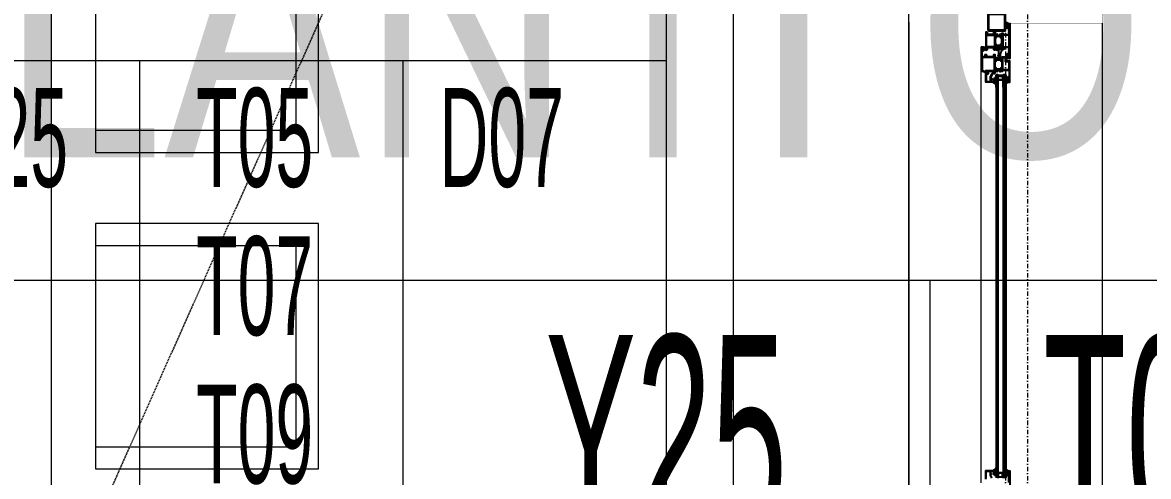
# Model space of a CAD drawing. Extents: x -1907 to 11890, y 0 to 8298.
# Drawn here: x 9631.2 to 9887.6, y 3174.5 to 3277.8 of the extents above; entities that cross this region are included whole.
import ezdxf
from ezdxf.enums import TextEntityAlignment as Align

# ---------------------------------------------------------------- set-up
doc = ezdxf.new("R2010")
doc.units = 0
doc.header["$MEASUREMENT"] = 0
doc.linetypes.add('DASHDOT', pattern=[1, 0.5, -0.25, 0, -0.25])
doc.linetypes.add('HIDDEN', pattern=[0.375, 0.25, -0.125])
doc.layers.get('0').update_dxf_attribs({"color": 9, "lineweight": 9})
for name, color, linetype, lineweight in [('05', 9, 'Continuous', 9), ('06D', 9, 'Continuous', 9), ('10', 9, 'Continuous', 9), ('15', 9, 'Continuous', 9), ('21_mahal200', 9, 'Continuous', 9), ('21_mahal200 @ 10 (1)', 9, 'Continuous', 9), ('21_mahal200 @ 10 (2)', 9, 'Continuous', 9), ('21_mahal200 @ 20', 9, 'Continuous', 9), ('24', 9, 'DASHDOT', 9)]:
    doc.layers.add(name, color=color, linetype=linetype, lineweight=lineweight)
doc.styles.add('Arial', font='arial.ttf', dxfattribs={"height": 2.5})
doc.styles.add('MuuM_TEXT-STANDART', font='ARIALN.TTF')

# ---------------------------------------------------------------- blocks, each defined once
blk = doc.blocks.new('p-dolay-porschee')
blk.add_lwpolyline([(0, 0), (100, 0), (100, -100), (0, -100)], close=True)
blk = doc.blocks.new('p-audi-conference')
for points in [[(216.18, 271.8), (272.06, 271.8), (272.06, 221), (216.18, 221)], [(288.24, 271.8), (344.12, 271.8), (344.12, 221), (288.24, 221)], [(221.26, 266.72), (266.98, 266.72), (266.98, 221), (221.26, 221)], [(293.32, 266.72), (339.04, 266.72), (339.04, 221), (293.32, 221)], [(0, 211), (573.3, 211), (573.3, 91), (0, 91)]]:
    blk.add_lwpolyline(points, close=True)
blk = doc.blocks.new('P-DOG-PORSCHE')
at = {"layer": '06D'}
for points in [[(-117.78, 24), (-2.22, 24)], [(-13.18, -3.54), (-111.94, -3.53)], [(-118, -20), (-2, -20)]]:
    blk.add_lwpolyline(points, dxfattribs=at)
at = {"layer": '06D', "lineweight": 25, "ltscale": 0.5}
blk.add_lwpolyline([(-15.98, 2.47, -0.220745), (-16.29, 1.88, 0.651907), (-16.23, 1.81, 0.176952), (-15.94, 2.13, -0.281357), (-15.8, 2.21), (-15.72, 2.21), (-15.7, 2.21), (-15.7, 2.21), (-15.69, 2.21), (-15.68, 2.21), (-15.67, 2.21), (-15.67, 2.2), (-15.66, 2.19), (-15.66, 2.19), (-15.65, 2.18), (-15.65, 2.16), (-15.65, 2.09), (-15.65, 2.09), (-15.65, 2.08), (-15.65, 2.08), (-15.65, 2.08), (-15.65, 2.08), (-15.64, 2.07), (-15.64, 2.07), (-15.64, 2.07), (-15.63, 2.07), (-15.55, 2.07), (-15.55, 2.07), (-15.55, 2.07), (-15.54, 2.07), (-15.54, 2.07), (-15.54, 2.08), (-15.54, 2.08), (-15.53, 2.08), (-15.53, 2.08), (-15.53, 2.09), (-15.53, 2.16), (-15.53, 2.17), (-15.53, 2.18), (-15.53, 2.19), (-15.52, 2.19), (-15.52, 2.2), (-15.51, 2.21), (-15.5, 2.21), (-15.5, 2.21), (-15.48, 2.21), (-15.48, 2.21), (-15.47, 2.21), (-15.46, 2.21), (-15.45, 2.21), (-15.45, 2.2), (-15.44, 2.19), (-15.44, 2.19), (-15.43, 2.18), (-15.43, 2.16), (-15.43, 2.09), (-15.43, 2.09), (-15.43, 2.08), (-15.43, 2.08), (-15.43, 2.08), (-15.43, 2.08), (-15.42, 2.07), (-15.42, 2.07), (-15.42, 2.07), (-15.41, 2.07), (-15.33, 2.07), (-15.33, 2.07), (-15.33, 2.07), (-15.32, 2.07), (-15.32, 2.07), (-15.32, 2.08), (-15.32, 2.08), (-15.31, 2.08), (-15.31, 2.08), (-15.31, 2.09), (-15.31, 2.16), (-15.31, 2.17), (-15.31, 2.18), (-15.31, 2.19), (-15.3, 2.19), (-15.3, 2.2), (-15.29, 2.21), (-15.28, 2.21), (-15.28, 2.21), (-15.26, 2.21), (-15.26, 2.21), (-15.25, 2.21), (-15.24, 2.21), (-15.23, 2.21), (-15.23, 2.2), (-15.22, 2.19), (-15.22, 2.19), (-15.21, 2.18), (-15.21, 2.16), (-15.21, 2.09), (-15.21, 2.09), (-15.21, 2.08), (-15.21, 2.08), (-15.21, 2.08), (-15.21, 2.08), (-15.2, 2.07), (-15.2, 2.07), (-15.2, 2.07), (-15.19, 2.07), (-15.11, 2.07), (-15.11, 2.07), (-15.11, 2.07), (-15.1, 2.07), (-15.1, 2.07), (-15.1, 2.08), (-15.1, 2.08), (-15.09, 2.08), (-15.09, 2.08), (-15.09, 2.09), (-15.09, 2.16), (-15.09, 2.17), (-15.09, 2.18), (-15.09, 2.19), (-15.08, 2.19), (-15.08, 2.2), (-15.07, 2.21), (-15.06, 2.21), (-15.06, 2.21), (-15.04, 2.21), (-15.04, 2.21), (-15.03, 2.21), (-15.02, 2.21), (-15.01, 2.21), (-15.01, 2.2), (-15, 2.19), (-15, 2.19), (-14.99, 2.18), (-14.99, 2.16), (-14.99, 2.09), (-14.99, 2.09), (-14.99, 2.08), (-14.99, 2.08), (-14.99, 2.08), (-14.99, 2.08), (-14.98, 2.07), (-14.98, 2.07), (-14.98, 2.07), (-14.97, 2.07), (-14.89, 2.07), (-14.89, 2.07), (-14.89, 2.07), (-14.88, 2.07), (-14.88, 2.07), (-14.88, 2.08), (-14.88, 2.08), (-14.87, 2.08), (-14.87, 2.08), (-14.87, 2.09), (-14.87, 2.43, 0.414214), (-14.9, 2.46), (-15.13, 2.46, -0.414214), (-15.16, 2.49), (-15.16, 2.55, -0.291535), (-15.15, 2.57), (-15.1, 2.59, 0.613042), (-15.1, 2.65), (-15.22, 2.72, 0.127095), (-15.28, 2.73), (-15.48, 2.73, 0.127095), (-15.55, 2.72), (-15.66, 2.66, 0.585233), (-15.66, 2.59), (-15.61, 2.56, -0.167811), (-15.6, 2.55), (-15.6, 2.49, -0.414214), (-15.63, 2.46), (-15.93, 2.46), (-15.93, 2.52, 0.394677), (-15.98, 2.47)], format="xyb", dxfattribs=at)
blk.add_lwpolyline([(-15.92, -0.53), (-15.92, -0.75, -0.414214), (-15.95, -0.78), (-15.98, -0.78, -0.356389), (-16.08, -0.7, 0.262181), (-16.6, -0.11, -0.316752), (-16.62, -0.08, -0.499585), (-16.58, -0.05, 0.048291), (-16.02, -0.2, 0.086497), (-14.92, -0.19, 0.16681), (-14.7, -0.08, -0.169383), (-14.68, -0.07), (-14.66, -0.06, -0.513067), (-14.62, -0.13, -0.159858), (-15.19, -0.51, -0.178819), (-15.56, -0.53), (-15.58, -0.52, 0.13005), (-15.63, -0.5), (-15.89, -0.5, 0.414214)], format="xyb", close=True, dxfattribs=at)
at = {"layer": '10', "lineweight": 25, "ltscale": 0.5}
for p, q in [((-112.2, 2.68), (-112.2, 2.98)), ((-103.22, 1.44), (-106, 1.44)), ((-103.22, 0.24), (-106, 0.24)), ((-104.8, 1.44), (-104.8, 0.24)), ((-15.45, 1.44), (-15.45, 0.24)), ((-103.22, -0.16), (-105.95, -0.16)), ((-103.22, -0.16), (-105.49, -0.16))]:
    blk.add_line(p, q, dxfattribs=at)
at = {"layer": '10', "const_width": 0.1}
blk.add_lwpolyline([(-124.78, 17.3), (-122.78, 17.3), (-122.78, 24), (-117.78, 24), (-117.78, 2), (-115.43, 2)], dxfattribs=at)
at = {"layer": '10', "lineweight": 25, "ltscale": 0.5}
for points in [[(-117.79, 2.49, -0.220745), (-118.1, 1.89, 0.651907)], [(-118.04, 1.82, 0.176952), (-117.75, 2.14, -0.281357), (-117.61, 2.23), (-117.53, 2.23), (-117.51, 2.23), (-117.51, 2.23), (-117.5, 2.22), (-117.49, 2.22), (-117.48, 2.22), (-117.48, 2.21), (-117.47, 2.21), (-117.47, 2.2), (-117.47, 2.19), (-117.46, 2.18), (-117.46, 2.1), (-117.46, 2.1), (-117.46, 2.09), (-117.46, 2.09), (-117.46, 2.09), (-117.46, 2.09), (-117.45, 2.08), (-117.45, 2.08), (-117.45, 2.08), (-117.44, 2.08), (-117.36, 2.08), (-117.36, 2.08), (-117.36, 2.08), (-117.35, 2.08), (-117.35, 2.08), (-117.35, 2.09), (-117.35, 2.09), (-117.35, 2.09), (-117.34, 2.09), (-117.34, 2.1), (-117.34, 2.18), (-117.34, 2.18), (-117.34, 2.19), (-117.34, 2.2), (-117.33, 2.21), (-117.33, 2.21), (-117.32, 2.22), (-117.32, 2.22), (-117.31, 2.22), (-117.29, 2.23), (-117.29, 2.23), (-117.28, 2.22), (-117.27, 2.22), (-117.26, 2.22), (-117.26, 2.21), (-117.25, 2.21), (-117.25, 2.2), (-117.25, 2.19), (-117.24, 2.18), (-117.24, 2.1), (-117.24, 2.1), (-117.24, 2.09), (-117.24, 2.09), (-117.24, 2.09), (-117.24, 2.09), (-117.23, 2.08), (-117.23, 2.08), (-117.23, 2.08), (-117.22, 2.08), (-117.14, 2.08), (-117.14, 2.08), (-117.14, 2.08), (-117.13, 2.08), (-117.13, 2.08), (-117.13, 2.09), (-117.13, 2.09), (-117.13, 2.09), (-117.12, 2.09), (-117.12, 2.1), (-117.12, 2.18), (-117.12, 2.18), (-117.12, 2.19), (-117.12, 2.2), (-117.11, 2.21), (-117.11, 2.21), (-117.1, 2.22), (-117.1, 2.22), (-117.09, 2.22), (-117.07, 2.23), (-117.07, 2.23), (-117.06, 2.22), (-117.05, 2.22), (-117.04, 2.22), (-117.04, 2.21), (-117.03, 2.21), (-117.03, 2.2), (-117.03, 2.19), (-117.02, 2.18), (-117.02, 2.1), (-117.02, 2.1), (-117.02, 2.09), (-117.02, 2.09), (-117.02, 2.09), (-117.02, 2.09), (-117.01, 2.08), (-117.01, 2.08), (-117.01, 2.08), (-117, 2.08), (-116.92, 2.08), (-116.92, 2.08), (-116.92, 2.08), (-116.91, 2.08), (-116.91, 2.08), (-116.91, 2.09), (-116.91, 2.09), (-116.91, 2.09), (-116.9, 2.09), (-116.9, 2.1), (-116.9, 2.18), (-116.9, 2.18), (-116.9, 2.19), (-116.9, 2.2), (-116.89, 2.21), (-116.89, 2.21), (-116.88, 2.22), (-116.88, 2.22), (-116.87, 2.22), (-116.85, 2.23), (-116.85, 2.23), (-116.84, 2.22), (-116.83, 2.22), (-116.82, 2.22), (-116.82, 2.21), (-116.81, 2.21), (-116.81, 2.2), (-116.81, 2.19), (-116.8, 2.18), (-116.8, 2.1), (-116.8, 2.1), (-116.8, 2.09), (-116.8, 2.09), (-116.8, 2.09), (-116.8, 2.09), (-116.79, 2.08), (-116.79, 2.08), (-116.79, 2.08), (-116.78, 2.08), (-116.7, 2.08), (-116.7, 2.08), (-116.7, 2.08), (-116.69, 2.08), (-116.69, 2.08), (-116.69, 2.09), (-116.69, 2.09), (-116.69, 2.09), (-116.68, 2.09), (-116.68, 2.1), (-116.68, 2.44, 0.414214), (-116.71, 2.47), (-116.94, 2.47, -0.414214), (-116.97, 2.5), (-116.97, 2.56, -0.291535), (-116.96, 2.58), (-116.91, 2.6, 0.613042), (-116.91, 2.66), (-117.03, 2.73, 0.127095), (-117.09, 2.74), (-117.29, 2.74, 0.127095), (-117.36, 2.73), (-117.47, 2.67, 0.585233), (-117.47, 2.6), (-117.42, 2.58, -0.167811), (-117.41, 2.56), (-117.41, 2.5, -0.414214), (-117.44, 2.47), (-117.74, 2.47), (-117.74, 2.53, 0.394677), (-117.79, 2.49)], [(-106.94, 1.34, -0.459137), (-106.98, 1.37), (-107.03, 2.47), (-107.03, 2.74, -0.414214), (-106.98, 2.79), (-105.4, 2.79, -0.414214), (-105.37, 2.76), (-105.37, 2.6, -0.414214), (-105.4, 2.57), (-105.5, 2.57), (-105.5, 2.52, 0.414214), (-105.45, 2.47), (-105.14, 2.47, 0.414214), (-105.07, 2.54), (-105.07, 2.56, 0.414214), (-105.08, 2.57), (-105.18, 2.57, -0.414214), (-105.23, 2.62), (-105.23, 2.77, -0.414214), (-105.18, 2.82), (-104.51, 2.82, -0.414214), (-104.46, 2.77), (-104.46, 2.62, -0.414214), (-104.51, 2.57), (-104.61, 2.57, 0.414214), (-104.62, 2.56), (-104.62, 2.54, 0.414214), (-104.55, 2.47), (-104.33, 2.47, 0.414214), (-104.32, 2.48), (-104.32, 2.96, 0.414214), (-104.33, 2.97), (-109.19, 2.97, 0.535184), (-109.22, 2.93), (-109.2, 2.89), (-109.17, 2.89, -0.414214), (-109.14, 2.86), (-109.14, 2.15, -0.414214), (-109.17, 2.12), (-110.11, 2.12, 0.535184), (-110.14, 2.08), (-110.13, 2.06, 0.302776), (-110.1, 2.04), (-110.07, 2.04, -0.414214), (-110.04, 2.01), (-110.04, 1.18, 0.414214), (-110.01, 1.15), (-109.89, 1.15, -0.414214), (-109.86, 1.12), (-109.86, 1), (-109.93, 0.74, 0.700084), (-109.82, 0.66), (-109.8, 0.68), (-109.63, 0.85, 0.607471), (-109.65, 0.91, -0.283637), (-109.67, 0.93), (-109.72, 1.11, -1.229391), (-109.67, 1.15), (-109.2, 1.15), (-109.36, 0.88, 0.859449), (-109.33, 0.85), (-109.08, 0.95), (-108.96, 1.15), (-107.72, 1.15), (-107.6, 0.95), (-107.35, 0.85, 0.859449), (-107.32, 0.88), (-107.48, 1.15), (-107.01, 1.15, -1.229391), (-106.96, 1.11), (-107.01, 0.93, -0.283637), (-107.03, 0.91, 0.607471), (-107.05, 0.85), (-106.88, 0.68), (-106.86, 0.66, 0.700084), (-106.75, 0.74), (-106.82, 1), (-106.82, 1.25, 0.474196), (-106.94, 1.34)], [(-104.24, 2.47, 0.220745), (-103.93, 1.88, -0.651907), (-103.98, 1.81, -0.176952), (-104.28, 2.13, 0.281357), (-104.42, 2.22), (-104.5, 2.22), (-104.51, 2.22), (-104.52, 2.22), (-104.53, 2.21), (-104.54, 2.21), (-104.54, 2.21), (-104.55, 2.2), (-104.55, 2.19), (-104.56, 2.19), (-104.56, 2.18), (-104.56, 2.17), (-104.56, 2.09), (-104.56, 2.09), (-104.56, 2.08), (-104.57, 2.08), (-104.57, 2.08), (-104.57, 2.08), (-104.57, 2.07), (-104.57, 2.07), (-104.58, 2.07), (-104.58, 2.07), (-104.66, 2.07), (-104.67, 2.07), (-104.67, 2.07), (-104.67, 2.07), (-104.68, 2.07), (-104.68, 2.08), (-104.68, 2.08), (-104.68, 2.08), (-104.68, 2.08), (-104.68, 2.09), (-104.68, 2.17), (-104.68, 2.17), (-104.69, 2.18), (-104.69, 2.19), (-104.69, 2.19), (-104.7, 2.2), (-104.7, 2.21), (-104.71, 2.21), (-104.72, 2.21), (-104.73, 2.22), (-104.74, 2.22), (-104.75, 2.21), (-104.76, 2.21), (-104.76, 2.21), (-104.77, 2.2), (-104.77, 2.19), (-104.78, 2.19), (-104.78, 2.18), (-104.78, 2.17), (-104.78, 2.09), (-104.78, 2.09), (-104.78, 2.08), (-104.79, 2.08), (-104.79, 2.08), (-104.79, 2.08), (-104.79, 2.07), (-104.79, 2.07), (-104.8, 2.07), (-104.8, 2.07), (-104.88, 2.07), (-104.89, 2.07), (-104.89, 2.07), (-104.89, 2.07), (-104.9, 2.07), (-104.9, 2.08), (-104.9, 2.08), (-104.9, 2.08), (-104.9, 2.08), (-104.9, 2.09), (-104.9, 2.17), (-104.9, 2.17), (-104.91, 2.18), (-104.91, 2.19), (-104.91, 2.19), (-104.92, 2.2), (-104.92, 2.21), (-104.93, 2.21), (-104.94, 2.21), (-104.95, 2.22), (-104.96, 2.22), (-104.97, 2.21), (-104.98, 2.21), (-104.98, 2.21), (-104.99, 2.2), (-104.99, 2.19), (-105, 2.19), (-105, 2.18), (-105, 2.17), (-105, 2.09), (-105, 2.09), (-105, 2.08), (-105.01, 2.08), (-105.01, 2.08), (-105.01, 2.08), (-105.01, 2.07), (-105.01, 2.07), (-105.02, 2.07), (-105.02, 2.07), (-105.1, 2.07), (-105.11, 2.07), (-105.11, 2.07), (-105.11, 2.07), (-105.12, 2.07), (-105.12, 2.08), (-105.12, 2.08), (-105.12, 2.08), (-105.12, 2.08), (-105.12, 2.09), (-105.12, 2.17), (-105.12, 2.17), (-105.13, 2.18), (-105.13, 2.19), (-105.13, 2.19), (-105.14, 2.2), (-105.14, 2.21), (-105.15, 2.21), (-105.16, 2.21), (-105.17, 2.22), (-105.18, 2.22), (-105.19, 2.21), (-105.2, 2.21), (-105.2, 2.21), (-105.21, 2.2), (-105.21, 2.19), (-105.22, 2.19), (-105.22, 2.18), (-105.22, 2.17), (-105.22, 2.09), (-105.22, 2.09), (-105.22, 2.08), (-105.23, 2.08), (-105.23, 2.08), (-105.23, 2.08), (-105.23, 2.07), (-105.23, 2.07), (-105.24, 2.07), (-105.24, 2.07), (-105.32, 2.07), (-105.33, 2.07), (-105.33, 2.07), (-105.33, 2.07), (-105.34, 2.07), (-105.34, 2.08), (-105.34, 2.08), (-105.34, 2.08), (-105.34, 2.08), (-105.34, 2.09), (-105.34, 2.43, -0.414214), (-105.31, 2.46), (-105.08, 2.46, 0.414214), (-105.05, 2.49), (-105.05, 2.55, 0.291535), (-105.06, 2.57), (-105.11, 2.59, -0.613042), (-105.11, 2.65), (-105, 2.72, -0.127095), (-104.93, 2.73), (-104.73, 2.73, -0.127095), (-104.67, 2.72), (-104.56, 2.66, -0.585233), (-104.56, 2.59), (-104.61, 2.57, 0.167811), (-104.61, 2.55), (-104.61, 2.49, 0.414214), (-104.58, 2.46), (-104.29, 2.46), (-104.29, 2.52, -0.394677), (-104.24, 2.47)], [(-13.24, 2.78), (-14.82, 2.78, 0.414214), (-14.85, 2.75), (-14.85, 2.59, 0.414214), (-14.82, 2.56), (-14.72, 2.56), (-14.72, 2.51, -0.414214), (-14.77, 2.46), (-15.08, 2.46, -0.414214), (-15.15, 2.53), (-15.15, 2.55, -0.414214), (-15.14, 2.56), (-15.04, 2.56, 0.414214), (-14.99, 2.61), (-14.99, 2.76, 0.414214), (-15.04, 2.81), (-15.71, 2.81, 0.414214), (-15.76, 2.76), (-15.76, 2.61, 0.414214), (-15.71, 2.56), (-15.61, 2.56, -0.414214), (-15.6, 2.55), (-15.6, 2.53, -0.414214), (-15.67, 2.46), (-15.89, 2.46, -0.414214), (-15.9, 2.47), (-15.9, 2.95, -0.414214), (-15.89, 2.96), (-11.02, 2.96, -0.535184)], [(-115.62, -0.32, 0.414222), (-115.7, -0.4), (-115.7, -0.57, 0.414214), (-115.55, -0.72), (-115.51, -0.72, 0.414214), (-115.5, -0.71), (-115.5, -0.65, 0.366034), (-115.52, -0.62, -0.365977), (-115.55, -0.59), (-115.55, -0.5, -0.414214), (-115.52, -0.47), (-115.41, -0.47, -0.365977), (-115.38, -0.5, 0.365977), (-115.35, -0.52), (-115.23, -0.52, -0.414214), (-115.2, -0.55), (-115.2, -1.39), (-115.17, -1.42), (-115.2, -1.45), (-115.2, -2.29, -0.414214), (-115.23, -2.32), (-115.35, -2.32, 0.365977), (-115.38, -2.35, -0.365977), (-115.41, -2.37), (-115.52, -2.37, -0.414214), (-115.55, -2.34), (-115.55, -2.25, -0.365977), (-115.52, -2.23, 0.366034), (-115.5, -2.2), (-115.5, -2.13, 0.414214), (-115.51, -2.12), (-115.55, -2.12, 0.414214), (-115.7, -2.27), (-115.7, -2.51, 0.414214), (-115.69, -2.52), (-111.71, -2.52, 0.414214), (-111.7, -2.51), (-111.7, -2.27, 0.414214), (-111.85, -2.12), (-111.89, -2.12, 0.414214), (-111.9, -2.13), (-111.9, -2.2, 0.366034), (-111.87, -2.23, -0.365977), (-111.85, -2.25), (-111.85, -2.34, -0.414214), (-111.88, -2.37), (-111.99, -2.37, -0.365977), (-112.02, -2.35, 0.365977), (-112.05, -2.32), (-112.17, -2.32, -0.414214), (-112.2, -2.29), (-112.2, -1.45), (-112.23, -1.42), (-112.2, -1.39), (-112.2, -0.55, -0.414214), (-112.17, -0.52), (-112.05, -0.52, 0.365977), (-112.02, -0.5, -0.365977), (-111.99, -0.47), (-111.88, -0.47, -0.414214), (-111.85, -0.5), (-111.85, -0.59, -0.365977), (-111.87, -0.62, 0.366034), (-111.9, -0.65), (-111.9, -0.71, 0.414214), (-111.89, -0.72), (-111.85, -0.72, 0.414214), (-111.7, -0.57), (-111.7, -0.4, 0.414214), (-111.78, -0.32), (-111.85, -0.32, -0.414214), (-111.88, -0.29), (-111.88, -0.27, 0.414214), (-111.98, -0.17), (-111.99, -0.17, 0.414214), (-112, -0.18), (-112, -0.29, -0.414214), (-112.03, -0.32), (-112.17, -0.32, -0.414214), (-112.2, -0.29), (-112.2, -0.18), (-112.13, 0.08, 0.700084), (-112.24, 0.16), (-112.26, 0.14), (-112.43, -0.03, 0.607471), (-112.41, -0.09, -0.283637), (-112.39, -0.11), (-112.34, -0.29, -1.229391), (-112.39, -0.32), (-112.86, -0.32), (-112.7, -0.06, 0.713664), (-112.73, -0.03), (-112.98, -0.13), (-113.1, -0.32), (-114.3, -0.32), (-114.42, -0.13), (-114.67, -0.03, 0.713664), (-114.7, -0.06), (-114.54, -0.32), (-115.01, -0.32, -1.229391), (-115.06, -0.29), (-115.01, -0.11, -0.283637), (-114.99, -0.09, 0.607471), (-114.97, -0.03), (-115.14, 0.14), (-115.16, 0.16, 0.700084), (-115.27, 0.08), (-115.2, -0.18), (-115.2, -0.29, -0.414214), (-115.23, -0.32), (-115.37, -0.32, -0.414214), (-115.4, -0.29), (-115.4, -0.18, 0.414214), (-115.41, -0.17), (-115.42, -0.17, 0.414214), (-115.52, -0.27), (-115.52, -0.29, -0.414214), (-115.55, -0.32), (-115.62, -0.32)], [(-112.19, 0.02, 0.081633), (-112.19, 1), (-112.19, 1.08, -0.104779), (-112.18, 1.15), (-112.12, 1.29, -0.296563), (-112.1, 1.3), (-112.03, 1.3, -0.414214), (-112, 1.27), (-112, 1.23, 0.414214), (-111.98, 1.21), (-111.9, 1.21, 0.414214), (-111.87, 1.23), (-111.87, 1.42, 0.414214), (-111.91, 1.46), (-112.12, 1.46, -0.414214), (-112.14, 1.48), (-112.14, 1.57, -0.414214), (-112.12, 1.59), (-111.83, 1.59, -0.285747), (-111.74, 1.53), (-111.55, 1.11, 0.189764), (-111.5, 1.06, 0.061836), (-110.24, 0.75, -0.380587), (-110.15, 0.65), (-110.15, 0.57, -0.203536), (-110.18, 0.5), (-110.37, 0.32, -0.999219), (-110.45, 0.4), (-110.3, 0.55, 0.950364), (-110.3, 0.59, 0.068684), (-110.6, 0.58, 0.364538), (-110.64, 0.53, -0.394287), (-110.66, 0.51), (-111.46, 0.45, 0.309555), (-111.49, 0.44), (-111.7, -0.27, -0.328426), (-111.75, -0.3), (-111.85, -0.3, -0.414214), (-111.87, -0.28), (-111.87, -0.22, 0.414214), (-111.9, -0.19), (-111.98, -0.19, 0.414214), (-112, -0.22), (-112, -0.25, -0.414214), (-112.03, -0.28), (-112.1, -0.28, -0.296563), (-112.12, -0.27), (-112.18, -0.13, -0.104779), (-112.19, -0.06), (-112.19, 0.02)], [(-14.14, -2.41), (-15.73, -2.41, -0.414214), (-15.78, -2.36), (-15.78, -1.57, -0.414214), (-15.68, -1.47), (-14.77, -1.47, 0.172094), (-14.57, -1.39, -0.126051)], [(-14.22, -1.11, 0.126051), (-14.64, -1.3, -0.178336), (-14.77, -1.35), (-15.07, -1.35, -0.414214), (-15.1, -1.32), (-15.1, -1.28, 0.414214), (-15.13, -1.25), (-15.17, -1.25, 0.414214), (-15.2, -1.28), (-15.2, -1.3, -0.414214), (-15.25, -1.35), (-15.68, -1.35, -0.414214), (-15.78, -1.25), (-15.78, -0.7, -0.414214), (-15.73, -0.65), (-15.68, -0.65, -0.127567), (-15.65, -0.65, 0.09888), (-15.23, -0.79, -0.367727), (-15.2, -0.82, 0.399482), (-15.17, -0.85), (-15.13, -0.85, 0.414214), (-15.1, -0.82), (-15.1, -0.72, 0.400329), (-15.15, -0.67, -0.114933), (-15.59, -0.55, 0.127017), (-15.68, -0.53), (-15.87, -0.53, 0.414214), (-15.9, -0.56), (-15.9, -2.5, 0.414214), (-15.87, -2.53), (-13.95, -2.53, 0.414214)]]:
    blk.add_lwpolyline(points, format="xyb", dxfattribs=at)
for points in [[(-110.88, 2.78), (-110.88, 2.79), (-111.15, 2.79), (-111.15, 2.78), (-111.3, 2.78), (-111.3, 2.79), (-111.63, 2.79), (-111.63, 2.78), (-111.78, 2.78), (-111.78, 2.79), (-112.1, 2.79, 0.425337), (-112.2, 2.68), (-112.15, 1.49, 0.403083), (-112.12, 1.47), (-112, 1.47, -0.414214), (-111.88, 1.35), (-111.88, 1.26, -0.414214), (-111.98, 1.16), (-111.99, 1.16, -0.414214), (-112, 1.17), (-112, 1.32, 0.414214), (-112.03, 1.35), (-112.17, 1.35, 0.414214), (-112.2, 1.32), (-112.2, 1.01), (-112.13, 0.75, -0.700084), (-112.24, 0.67), (-112.26, 0.69), (-112.43, 0.86, -0.607471), (-112.41, 0.92, 0.283637), (-112.39, 0.94), (-112.34, 1.12, 1.229391), (-112.39, 1.16), (-112.86, 1.16), (-112.7, 0.89, -0.859449), (-112.73, 0.86), (-112.98, 0.96), (-113.1, 1.16), (-114.3, 1.16), (-114.42, 0.96), (-114.67, 0.86, -0.859449), (-114.7, 0.89), (-114.54, 1.16), (-115.01, 1.16, 1.229391), (-115.06, 1.12), (-115.01, 0.94, 0.283637), (-114.99, 0.92, -0.607471), (-114.97, 0.86), (-115.14, 0.69), (-115.16, 0.67, -0.700084), (-115.27, 0.75), (-115.2, 1.01), (-115.2, 1.32, 0.414214), (-115.23, 1.35), (-115.37, 1.35, 0.414214), (-115.4, 1.32), (-115.4, 1.17, -0.414214), (-115.41, 1.16), (-115.42, 1.16, -0.414214), (-115.52, 1.26), (-115.52, 1.35, -0.414214), (-115.4, 1.47), (-115.28, 1.47, 0.403083), (-115.25, 1.49), (-115.2, 2.68, 0.425337), (-115.3, 2.79), (-115.62, 2.79), (-115.62, 2.78), (-115.77, 2.78), (-115.77, 2.79), (-116.1, 2.79), (-116.1, 2.78), (-116.25, 2.78), (-116.25, 2.79), (-116.52, 2.79), (-116.52, 2.78), (-116.65, 2.78), (-116.65, 2.61, 0.414214), (-116.62, 2.58), (-116.52, 2.58), (-116.52, 2.53, -0.414214), (-116.57, 2.48), (-116.88, 2.48, -0.414214), (-116.95, 2.55), (-116.95, 2.57, -0.414214), (-116.94, 2.58), (-116.84, 2.58, 0.414214), (-116.79, 2.63), (-116.79, 2.75, 0.414214), (-116.84, 2.8), (-117.51, 2.8, 0.414214), (-117.56, 2.75), (-117.56, 2.63, 0.414214), (-117.51, 2.58), (-117.41, 2.58, -0.414214), (-117.4, 2.57), (-117.4, 2.55, -0.414214), (-117.47, 2.48), (-117.69, 2.48, -0.414214), (-117.7, 2.49), (-117.7, 2.97, -0.414214), (-117.69, 2.98), (-109.71, 2.98, -0.414214), (-109.7, 2.97), (-109.7, 2.49, -0.414214), (-109.71, 2.48), (-109.93, 2.48, -0.414214), (-110, 2.55), (-110, 2.57, -0.414214), (-109.99, 2.58), (-109.89, 2.58, 0.414214), (-109.84, 2.63), (-109.84, 2.75, 0.414214), (-109.89, 2.8), (-110.56, 2.8, 0.414214), (-110.61, 2.75), (-110.61, 2.63, 0.414214), (-110.56, 2.58), (-110.46, 2.58, -0.414214), (-110.45, 2.57), (-110.45, 2.55, -0.414214), (-110.52, 2.48), (-110.83, 2.48, -0.414214), (-110.88, 2.53), (-110.88, 2.58), (-110.78, 2.58, 0.414214), (-110.75, 2.61), (-110.75, 2.78)], [(-117.28, 2.61, 0.359904), (-117.3, 2.58), (-117.3, 2.4, 0.414214), (-117.27, 2.37), (-117.07, 2.37, 0.414214), (-117.04, 2.4), (-117.04, 2.58, 0.359904), (-117.07, 2.61, 0.094739)], [(-110.51, 2.47, 0.414214), (-110.48, 2.5), (-110.48, 2.58, 0.186103), (-110.48, 2.59), (-110.52, 2.64, -0.501687), (-110.51, 2.7), (-110.42, 2.74, -0.118551), (-110.34, 2.76), (-110.11, 2.76, -0.118551), (-110.04, 2.74), (-109.95, 2.7, -0.501687), (-109.94, 2.64), (-109.98, 2.59, 0.186103), (-109.98, 2.58), (-109.98, 2.5, 0.414214), (-109.94, 2.47), (-109.66, 2.47, -0.414214), (-109.62, 2.43), (-109.62, 2.28, -0.176484), (-109.64, 2.25), (-110.01, 1.72, -0.940455), (-110.07, 1.77), (-109.76, 2.27, 0.992608), (-109.86, 2.34), (-110.69, 2.34, -0.414214), (-110.73, 2.38), (-110.73, 2.43, -0.414214), (-110.69, 2.47)], [(-110.32, 2.47, -0.414214), (-110.34, 2.5), (-110.34, 2.6, -0.414214), (-110.32, 2.62), (-110.14, 2.62, -0.414214), (-110.11, 2.6), (-110.11, 2.5, -0.414214), (-110.14, 2.47)], [(-108.97, 1.97), (-109.81, 1.97, 0.414214), (-109.86, 1.92), (-109.86, 1.38, 0.414214), (-109.81, 1.33), (-107.25, 1.33, 0.414214), (-107.2, 1.38), (-107.2, 2.79), (-108.91, 2.79, 0.414214), (-108.96, 2.74), (-108.96, 1.98, -0.414214)], [(-104.73, 2.6, -0.359904), (-104.7, 2.57), (-104.7, 2.39, -0.414214), (-104.73, 2.36), (-104.93, 2.36, -0.414214), (-104.96, 2.39), (-104.96, 2.57, -0.359904), (-104.94, 2.6, -0.094739)], [(-15.49, 2.6, 0.359904), (-15.51, 2.57), (-15.51, 2.39, 0.414214), (-15.48, 2.36), (-15.28, 2.36, 0.414214), (-15.25, 2.39), (-15.25, 2.57, 0.359904), (-15.28, 2.6, 0.094739)], [(-120, -1.8, 0.414214), (-119.8, -2), (-116.2, -2, 0.414214), (-116, -1.8), (-116, 1.8, 0.414214), (-116.2, 2), (-119.8, 2, 0.414214), (-120, 1.8)], [(-114.74, -0.01, 0.131652), (-114.72, -0.06), (-114.61, -0.24, -0.131652), (-114.61, -0.26), (-114.61, -0.28, -0.414214), (-114.64, -0.31), (-115, -0.31, -0.414214), (-115.03, -0.28), (-115.03, -0.26, -0.131652), (-115.03, -0.24), (-114.92, -0.06, 0.131652), (-114.91, -0.01), (-114.91, 0.84, 0.131652), (-114.92, 0.89), (-115.03, 1.08, -0.131652), (-115.03, 1.09), (-115.03, 1.12, -0.414214), (-115, 1.15), (-114.64, 1.15, -0.414214), (-114.61, 1.12), (-114.61, 1.09, -0.131652), (-114.61, 1.08), (-114.72, 0.89, 0.131652), (-114.74, 0.84)], [(-112.66, -0.01, -0.131652), (-112.68, -0.06), (-112.79, -0.24, 0.131652), (-112.79, -0.26), (-112.79, -0.28, 0.414214), (-112.76, -0.31), (-112.4, -0.31, 0.414214), (-112.37, -0.28), (-112.37, -0.26, 0.131652), (-112.37, -0.24), (-112.48, -0.06, -0.131652), (-112.49, -0.01), (-112.49, 0.84, -0.131652), (-112.48, 0.89), (-112.37, 1.08, 0.131652), (-112.37, 1.09), (-112.37, 1.12, 0.414214), (-112.4, 1.15), (-112.76, 1.15, 0.414214), (-112.79, 1.12), (-112.79, 1.09, 0.131652), (-112.79, 1.08), (-112.68, 0.89, -0.131652), (-112.66, 0.84)], [(-106.67, -0.53, 0.365977), (-106.64, -0.51, -0.365977), (-106.61, -0.48), (-106.5, -0.48, -0.414214), (-106.47, -0.51), (-106.47, -0.6, -0.365977), (-106.49, -0.63, 0.366034), (-106.52, -0.66), (-106.52, -0.72, 0.414214), (-106.51, -0.73), (-106.47, -0.73, 0.414214), (-106.32, -0.58), (-106.32, -0.41, 0.414214), (-106.4, -0.33), (-106.82, -0.33, -0.493043), (-106.85, -0.3), (-106.75, 0.07, 0.700084), (-106.86, 0.15), (-106.88, 0.13), (-107.05, -0.04, 0.607471), (-107.03, -0.1, -0.283637), (-107.01, -0.12), (-106.96, -0.3, -1.229391), (-107.01, -0.33), (-107.43, -0.33, -0.585524), (-107.46, -0.29), (-107.32, -0.07, 0.713664), (-107.35, -0.04), (-107.6, -0.14), (-107.71, -0.32, -0.261412), (-107.73, -0.33), (-108.95, -0.33, -0.261412), (-108.97, -0.32), (-109.08, -0.14), (-109.33, -0.04, 0.713664), (-109.36, -0.07), (-109.22, -0.29, -0.585524), (-109.25, -0.33), (-109.67, -0.33, -1.229391), (-109.72, -0.3), (-109.67, -0.12, -0.283637), (-109.65, -0.1, 0.607471), (-109.63, -0.04), (-109.8, 0.13), (-109.82, 0.15, 0.700084), (-109.93, 0.07), (-109.86, -0.19), (-109.86, -0.3, -0.414214), (-109.89, -0.33), (-110.54, -0.33, 0.414214), (-110.57, -0.36), (-110.57, -0.68, 0.414222), (-110.47, -0.78), (-110.43, -0.78, 0.414214), (-110.42, -0.77), (-110.42, -0.66, 0.366034), (-110.44, -0.63, -0.365977), (-110.47, -0.6), (-110.47, -0.51, -0.414214), (-110.44, -0.48), (-110.33, -0.48, -0.365977), (-110.3, -0.51, 0.365977), (-110.27, -0.53), (-110.15, -0.53, -0.414214), (-110.12, -0.56), (-110.12, -1.5), (-110.09, -1.53), (-110.12, -1.56), (-110.12, -2.5, -0.414214), (-110.15, -2.53), (-110.27, -2.53, 0.365977), (-110.3, -2.56, -0.365977), (-110.33, -2.58), (-110.44, -2.58, -0.414214), (-110.47, -2.55), (-110.47, -2.46, -0.365977), (-110.44, -2.44, 0.366034), (-110.42, -2.41), (-110.42, -2.29, 0.414214), (-110.43, -2.28), (-110.47, -2.28, 0.414214), (-110.57, -2.38), (-110.57, -2.58, 0.414214), (-110.42, -2.73), (-110.15, -2.73, -0.414214), (-110.12, -2.76), (-110.12, -3.32, -0.414214), (-110.15, -3.35), (-111.54, -3.35, -0.414214), (-111.57, -3.32), (-111.57, -3.16, -0.414214), (-111.54, -3.13), (-111.47, -3.13), (-111.47, -3.08, 0.414214), (-111.52, -3.03), (-111.77, -3.03, 0.414214), (-111.84, -3.1), (-111.84, -3.12, 0.414214), (-111.83, -3.13), (-111.76, -3.13, -0.414214), (-111.71, -3.18), (-111.71, -3.32, -0.414214), (-111.76, -3.37), (-112.13, -3.37, -0.414214), (-112.18, -3.32), (-112.18, -3.18, -0.414214), (-112.13, -3.13), (-112.05, -3.13, 0.414214), (-112.04, -3.12), (-112.04, -3.1, 0.414214), (-112.11, -3.03), (-112.29, -3.03, 0.414214), (-112.32, -3.06), (-112.32, -3.5, 0.414214), (-112.29, -3.53), (-107.02, -3.53, 0.363975), (-106.82, -3.37), (-106.72, -2.78, -0.36397), (-106.42, -2.53), (-106.35, -2.53, 0.414214), (-106.32, -2.5), (-106.32, -2.28, 0.414214), (-106.47, -2.13), (-106.51, -2.13, 0.414214), (-106.52, -2.14), (-106.52, -2.21, 0.366034), (-106.49, -2.24, -0.365977), (-106.47, -2.26), (-106.47, -2.35, -0.414214), (-106.5, -2.38), (-106.61, -2.38, -0.365977), (-106.64, -2.36, 0.365977), (-106.67, -2.33), (-106.79, -2.33, -0.414214), (-106.82, -2.3), (-106.82, -1.46), (-106.85, -1.43), (-106.82, -1.4), (-106.82, -0.56, -0.414214), (-106.79, -0.53)], [(-111.8, 0.65, -0.414214), (-111.83, 0.62), (-111.96, 0.62, -0.414214), (-111.99, 0.65), (-111.99, 0.99, -0.414214), (-111.96, 1.02), (-111.83, 1.02, -0.414214), (-111.8, 0.99)], [(-111.8, 0.03, -0.414214), (-111.83, 0), (-111.96, 0, -0.414214), (-111.99, 0.03), (-111.99, 0.37, -0.414214), (-111.96, 0.4), (-111.83, 0.4, -0.414214), (-111.8, 0.37)], [(-109.67, 0.32, -0.403142), (-109.57, 0.22), (-109.57, -0.02, -0.131652), (-109.58, -0.07), (-109.69, -0.25, 0.131652), (-109.69, -0.27), (-109.69, -0.29, 0.414214), (-109.66, -0.32), (-109.3, -0.32, 0.414214), (-109.27, -0.29), (-109.27, -0.27, 0.131652), (-109.28, -0.25), (-109.39, -0.07, -0.131652), (-109.4, -0.02), (-109.4, 0.83, -0.131652), (-109.39, 0.88), (-109.28, 1.07, 0.131652), (-109.27, 1.08), (-109.27, 1.11, 0.414214), (-109.3, 1.14), (-109.66, 1.14, 0.414214), (-109.69, 1.11), (-109.69, 1.08, 0.131652), (-109.69, 1.07), (-109.58, 0.88, -0.131652), (-109.57, 0.83), (-109.57, 0.59, -0.403142), (-109.67, 0.49), (-110.52, 0.46, 0.962756), (-110.52, 0.36)], [(-107.28, -0.01, -0.131652), (-107.3, -0.06), (-107.4, -0.24, 0.131652), (-107.41, -0.26), (-107.41, -0.28, 0.414214), (-107.38, -0.31), (-107.02, -0.31, 0.414214), (-106.99, -0.28), (-106.99, -0.26, 0.131652), (-106.99, -0.24), (-107.1, -0.06, -0.131652), (-107.11, -0.01), (-107.11, 0.84, -0.131652), (-107.1, 0.89), (-106.99, 1.07, 0.131652), (-106.99, 1.09), (-106.99, 1.12, 0.414214), (-107.02, 1.15), (-107.38, 1.15, 0.414214), (-107.41, 1.12), (-107.41, 1.09, 0.131652), (-107.4, 1.07), (-107.3, 0.89, -0.131652), (-107.28, 0.84)], [(-107.1, 0.88), (-106.99, 1.07, 0.131652), (-106.99, 1.08), (-106.99, 1.11, 0.414214), (-107.02, 1.14), (-107.38, 1.14, 0.414214), (-107.41, 1.11), (-107.41, 1.08, 0.131652), (-107.4, 1.07), (-107.3, 0.88, -0.131652), (-107.28, 0.83), (-107.28, -0.02, -0.131652), (-107.3, -0.07), (-107.4, -0.25, 0.131652), (-107.41, -0.27), (-107.41, -0.29, 0.414214), (-107.38, -0.32), (-107.02, -0.32, 0.414214), (-106.99, -0.29), (-106.99, -0.27, 0.131652), (-106.99, -0.25), (-107.1, -0.07, -0.131652), (-107.11, -0.02), (-107.11, 0.83, -0.131652)], [(-105.7, 1.31, -0.414214), (-105.67, 1.34), (-104.93, 1.34, -0.414214), (-104.9, 1.31), (-104.9, 0.37, -0.414214), (-104.93, 0.34), (-105.67, 0.34, -0.414214), (-105.7, 0.37)], [(-14.55, 1.31, 0.414214), (-14.58, 1.34), (-15.32, 1.34, 0.414214), (-15.35, 1.31), (-15.35, 0.37, 0.414214), (-15.32, 0.34), (-14.58, 0.34, 0.414214), (-14.55, 0.37)], [(-112.1, -3.15), (-112.04, -3.15), (-112.04, -3.07, 0.236068), (-112.12, -3.03), (-112.28, -3.03, -0.414214), (-112.33, -2.98), (-112.33, -2.81, -0.557109), (-111.61, -2.37, -0.284432), (-111.57, -2.43, -0.557109), (-111.68, -2.5, 0.59685), (-112.18, -2.85, 2.161979), (-112.15, -2.88), (-112, -2.88, 1), (-111.88, -2.88), (-111.62, -2.88, -0.414214), (-111.57, -2.93), (-111.57, -2.98, -0.414214), (-111.62, -3.03), (-111.77, -3.03, 0.236068), (-111.85, -3.07), (-111.85, -3.15), (-111.79, -3.15), (-111.79, -3.19, -0.323522), (-111.82, -3.24), (-111.92, -3.27, -0.019238), (-111.92, -3.27), (-111.96, -3.27, -0.019238), (-111.97, -3.27), (-112.06, -3.24, -0.323522), (-112.1, -3.19)], [(-107.02, -3.35, 0.207097), (-106.97, -3.33), (-106.97, -3.23), (-106.95, -3.23), (-106.87, -2.76, -0.106114), (-106.8, -2.58, 0.602221), (-106.82, -2.53), (-106.87, -2.53, -0.162278), (-106.93, -2.51), (-106.97, -2.51, -0.414214), (-107, -2.48), (-107, -0.56, 0.414214), (-107.05, -0.51), (-109.89, -0.51, 0.414214), (-109.94, -0.56), (-109.94, -3.35)], [(-105.14, -1.31), (-105.14, -1.27, -0.414214), (-105.11, -1.24), (-105.07, -1.24, -0.414214), (-105.04, -1.27), (-105.04, -1.29, 0.414214), (-104.99, -1.34), (-104.56, -1.34, 0.414214), (-104.46, -1.24), (-104.46, -0.69, 0.414214), (-104.51, -0.64), (-104.56, -0.64, 0.127567), (-104.59, -0.65, -0.09888), (-105.01, -0.79, 0.367727), (-105.04, -0.82, -0.399482), (-105.07, -0.84), (-105.11, -0.84, -0.414214), (-105.14, -0.81), (-105.14, -0.72, -0.400329), (-105.09, -0.67, 0.114933), (-104.65, -0.55, -0.127017), (-104.56, -0.52), (-104.37, -0.52, -0.414214), (-104.34, -0.55), (-104.34, -2.49, -0.414214), (-104.37, -2.52), (-106.29, -2.52, -0.414214), (-106.32, -2.49), (-106.32, -2.43, -0.414214), (-106.29, -2.4), (-106.27, -2.4), (-106.27, -2.1), (-106.54, -2.1), (-106.56, -2.14, -0.414214), (-106.6, -2.15), (-106.77, -2.05, -0.767327), (-106.75, -1.98), (-106.25, -1.98, -0.414214), (-106.15, -2.08), (-106.15, -2.35, 0.414214), (-106.1, -2.4), (-104.51, -2.4, 0.414214), (-104.46, -2.35), (-104.46, -1.56, 0.414214), (-104.56, -1.46), (-105.47, -1.46, -0.172094), (-105.67, -1.39, 0.126051), (-106.03, -1.23, -0.197455), (-106.24, -1.1), (-106.35, -0.94, 0.244698), (-106.49, -0.86), (-106.77, -0.86, -0.767327), (-106.8, -0.76), (-106.6, -0.65, -0.57735), (-106.56, -0.67), (-106.56, -0.74), (-106.49, -0.74, -0.244698), (-106.25, -0.87), (-106.15, -1.03, 0.197455), (-106.02, -1.11, -0.126051), (-105.6, -1.3, 0.178336), (-105.47, -1.34), (-105.17, -1.34, 0.414214)], [(-104.33, -0.53), (-104.33, -0.75, 0.414214), (-104.3, -0.78), (-104.26, -0.78, 0.356389), (-104.16, -0.7, -0.262181), (-103.65, -0.11, 0.316752), (-103.63, -0.08, 0.499585), (-103.66, -0.05, -0.048291), (-104.22, -0.19, -0.086497), (-105.32, -0.19, -0.16681), (-105.55, -0.08, 0.169383), (-105.57, -0.07), (-105.58, -0.06, 0.513067), (-105.63, -0.13, 0.159858), (-105.05, -0.51, 0.178819), (-104.68, -0.53), (-104.67, -0.52, -0.13005), (-104.62, -0.5), (-104.36, -0.5, -0.414214)]]:
    blk.add_lwpolyline(points, format="xyb", close=True, dxfattribs=at)
for points in [[(-112.39, 1.35), (-112.39, 1.82), (-112.4, 1.82), (-112.4, 2.32), (-112.39, 2.32), (-112.39, 2.79), (-115.01, 2.79), (-115.01, 2.32), (-115, 2.32), (-115, 1.82), (-115.01, 1.82), (-115.01, 1.35), (-113.77, 1.35), (-113.77, 1.37), (-113.62, 1.37), (-113.62, 1.35)], [(-119.8, -1.8), (-119.8, 1.8), (-116.2, 1.8), (-116.2, -1.8)], [(-112.4, -0.52), (-112.4, -2.32), (-115, -2.32), (-115, -0.52)]]:
    blk.add_lwpolyline(points, close=True, dxfattribs=at)
blk.add_arc((-110.44, -2.45), 0.03, 99.5941, 180, dxfattribs=at)
at = {"layer": '15', "lineweight": 25, "ltscale": 0.5}
for p, q in [((-106, 2.03), (-105.95, 2.07)), ((-106, 2.03), (-106, 1.44)), ((-106, 1.77), (-16.8, 1.77)), ((-106, 1.74), (-16.8, 1.74)), ((-106, 0.24), (-106, -0.11)), ((-105.98, 1.44), (-16.8, 1.44)), ((-105.98, 0.24), (-16.8, 0.24)), ((-105.95, 2.07), (-16.8, 2.07)), ((-105.8, 1.44), (-105.8, 0.24)), ((-17.02, 2.07), (-14.3, 2.07)), ((-17.02, 1.77), (-14.25, 1.77)), ((-17.02, 1.74), (-14.25, 1.74)), ((-17.02, 1.44), (-14.25, 1.44)), ((-17.02, 0.24), (-14.25, 0.24)), ((-106, -0.11), (-105.95, -0.16)), ((-105.98, -0.16), (-16.8, -0.16)), ((-17.02, -0.16), (-14.75, -0.16)), ((-17.02, -0.16), (-14.3, -0.16))]:
    blk.add_line(p, q, dxfattribs=at)
blk.add_arc((-107.75, 0.84), 1.85, 341.0754, 18.9246, dxfattribs=at)
blk = doc.blocks.new('0a_roomno2')
blk.add_lwpolyline([(30, -16), (0, -16), (0, 0), (30, 0)], close=True)
for points in [[(0, -5), (30, -5)], [(12, -5), (12, -16)], [(18, -5), (18, -16)], [(24, -5), (24, -16)]]:
    blk.add_lwpolyline(points)
at = {"style": 'Arial'}
blk.add_attdef('ODANO', (0, 1.505), '', height=3, dxfattribs=at)
blk.add_attdef('MEKANADI', text='', height=3, dxfattribs=at).set_placement((0.525, -4.75), align=Align.BOTTOM_LEFT)
at = {"style": 'MuuM_TEXT-STANDART', "width": 0.6}
for tag, p in [('YER01', (15, -7)), ('TAVAN01', (20.625, -7)), ('DUVAR01', (26.25, -7)), ('YER02', (15, -10.375)), ('TAVAN02', (20.625, -10.375)), ('DUVAR02', (26.25, -10.375)), ('YER03', (15, -13.75)), ('TAVAN03', (20.625, -13.75)), ('DUVAR03', (26.25, -13.75))]:
    blk.add_attdef(tag, text='', height=2.25, dxfattribs=at).set_placement(p, align=Align.MIDDLE_CENTER)
at = {"style": 'MuuM_TEXT-STANDART'}
blk.add_attdef('M2', text='', height=2.25, dxfattribs=at).set_placement((1.323, -7.805), align=Align.MIDDLE_LEFT)
at = {"style": 'MuuM_TEXT-STANDART', "width": 0.6}
blk.add_attdef('TEMIZTAVANYUKSEKLIGI', text='', height=2.25, dxfattribs=at).set_placement((2.7, -13.162), align=Align.MIDDLE_LEFT)
blk = doc.blocks.new('*U983')
at = {"layer": '21_mahal200 @ 10 (1)'}
ref = blk.add_blockref('0a_roomno2', (9477.8, 3319.13), dxfattribs=dict(at, xscale=10, yscale=10, zscale=10))
ref.add_attrib('YER01', 'Y25', dxfattribs={"layer": '0', "height": 22.5, "style": 'MuuM_TEXT-STANDART', "width": 0.6}).set_placement((9627.8, 3251.63), align=Align.MIDDLE_CENTER)
ref.add_attrib('TAVAN01', 'T05', dxfattribs={"layer": '0', "height": 22.5, "style": 'MuuM_TEXT-STANDART', "width": 0.6}).set_placement((9684.05, 3251.63), align=Align.MIDDLE_CENTER)
ref.add_attrib('DUVAR01', 'D07', dxfattribs={"layer": '0', "height": 22.5, "style": 'MuuM_TEXT-STANDART', "width": 0.6}).set_placement((9740.3, 3251.63), align=Align.MIDDLE_CENTER)
ref.add_attrib('TAVAN02', 'T07', dxfattribs={"layer": '0', "height": 22.5, "style": 'MuuM_TEXT-STANDART', "width": 0.6}).set_placement((9684.05, 3217.88), align=Align.MIDDLE_CENTER)
ref.add_attrib('TAVAN03', 'T09', dxfattribs={"layer": '0', "height": 22.5, "style": 'MuuM_TEXT-STANDART', "width": 0.6}).set_placement((9684.05, 3184.13), align=Align.MIDDLE_CENTER)
at = {"layer": '21_mahal200 @ 10 (2)'}
ref = blk.add_blockref('0a_roomno2', (9477.8, 3319.13), dxfattribs=dict(at, xscale=10, yscale=10, zscale=10))
ref.add_attrib('YER01', 'Y25', dxfattribs={"layer": '0', "height": 22.5, "style": 'MuuM_TEXT-STANDART', "width": 0.6}).set_placement((9627.8, 3251.63), align=Align.MIDDLE_CENTER)
ref.add_attrib('TAVAN01', 'T05', dxfattribs={"layer": '0', "height": 22.5, "style": 'MuuM_TEXT-STANDART', "width": 0.6}).set_placement((9684.05, 3251.63), align=Align.MIDDLE_CENTER)
ref.add_attrib('DUVAR01', 'D07', dxfattribs={"layer": '0', "height": 22.5, "style": 'MuuM_TEXT-STANDART', "width": 0.6}).set_placement((9740.3, 3251.63), align=Align.MIDDLE_CENTER)
ref.add_attrib('TAVAN02', 'T07', dxfattribs={"layer": '0', "height": 22.5, "style": 'MuuM_TEXT-STANDART', "width": 0.6}).set_placement((9684.05, 3217.88), align=Align.MIDDLE_CENTER)
ref.add_attrib('TAVAN03', 'T09', dxfattribs={"layer": '0', "height": 22.5, "style": 'MuuM_TEXT-STANDART', "width": 0.6}).set_placement((9684.05, 3184.13), align=Align.MIDDLE_CENTER)
at = {"layer": '21_mahal200 @ 20'}
ref = blk.add_blockref('0a_roomno2', (9477.8, 3319.13), dxfattribs=dict(at, xscale=20, yscale=20, zscale=20))
ref.add_attrib('MEKANADI', 'TOPLANTI ODASI', dxfattribs={"layer": '0', "height": 60, "style": 'Arial', "width": 0.8}).set_placement((9488.3, 3229.13), align=Align.BOTTOM_LEFT)
ref.add_attrib('YER01', 'Y25', dxfattribs={"layer": '0', "height": 45, "style": 'MuuM_TEXT-STANDART', "width": 0.6}).set_placement((9777.8, 3184.13), align=Align.MIDDLE_CENTER)
ref.add_attrib('TAVAN01', 'T05', dxfattribs={"layer": '0', "height": 45, "style": 'MuuM_TEXT-STANDART', "width": 0.6}).set_placement((9890.3, 3184.13), align=Align.MIDDLE_CENTER)
blk = doc.blocks.new('*U88')
at = {"linetype": 'HIDDEN'}
blk.add_lwpolyline([(-150, -10), (0, -346.65), (150, -10)], dxfattribs=at)

msp = doc.modelspace()

# ---------------------------------------------------------------- linework, layer by layer
at = {"layer": '24', "ltscale": 2}
for points in [[(9755.06, 4008.37), (9755.06, 3968.37), (9855.06, 3968.37), (9855.06, 2535.87)], [(9960.06, 4008.37), (9960.06, 3968.37), (9860.06, 3968.37), (9860.06, 2535.87)]]:
    msp.add_lwpolyline(points, dxfattribs=at)

# ---------------------------------------------------------------- block references
at = {"rotation": 270}
msp.add_blockref('P-DOG-PORSCHE', (9853.06, 3159.87), dxfattribs=at)
at = {"layer": '05', "xscale": -1, "rotation": 270}
msp.add_blockref('p-audi-conference', (9426.8, 2959.99), dxfattribs=at)
at = {"layer": '05', "xscale": -0.4, "yscale": 3.8}
msp.add_blockref('p-dolay-porschee', (9833.06, 3359.87), dxfattribs=at)
at = {"layer": '05', "xscale": -1}
msp.add_blockref('*U88', (9577.8, 3353.33), dxfattribs=at)
at = {"layer": '21_mahal200', "color": 6}
msp.add_blockref('*U983', (0, 0), dxfattribs=at)

doc.saveas('drawing.dxf')
